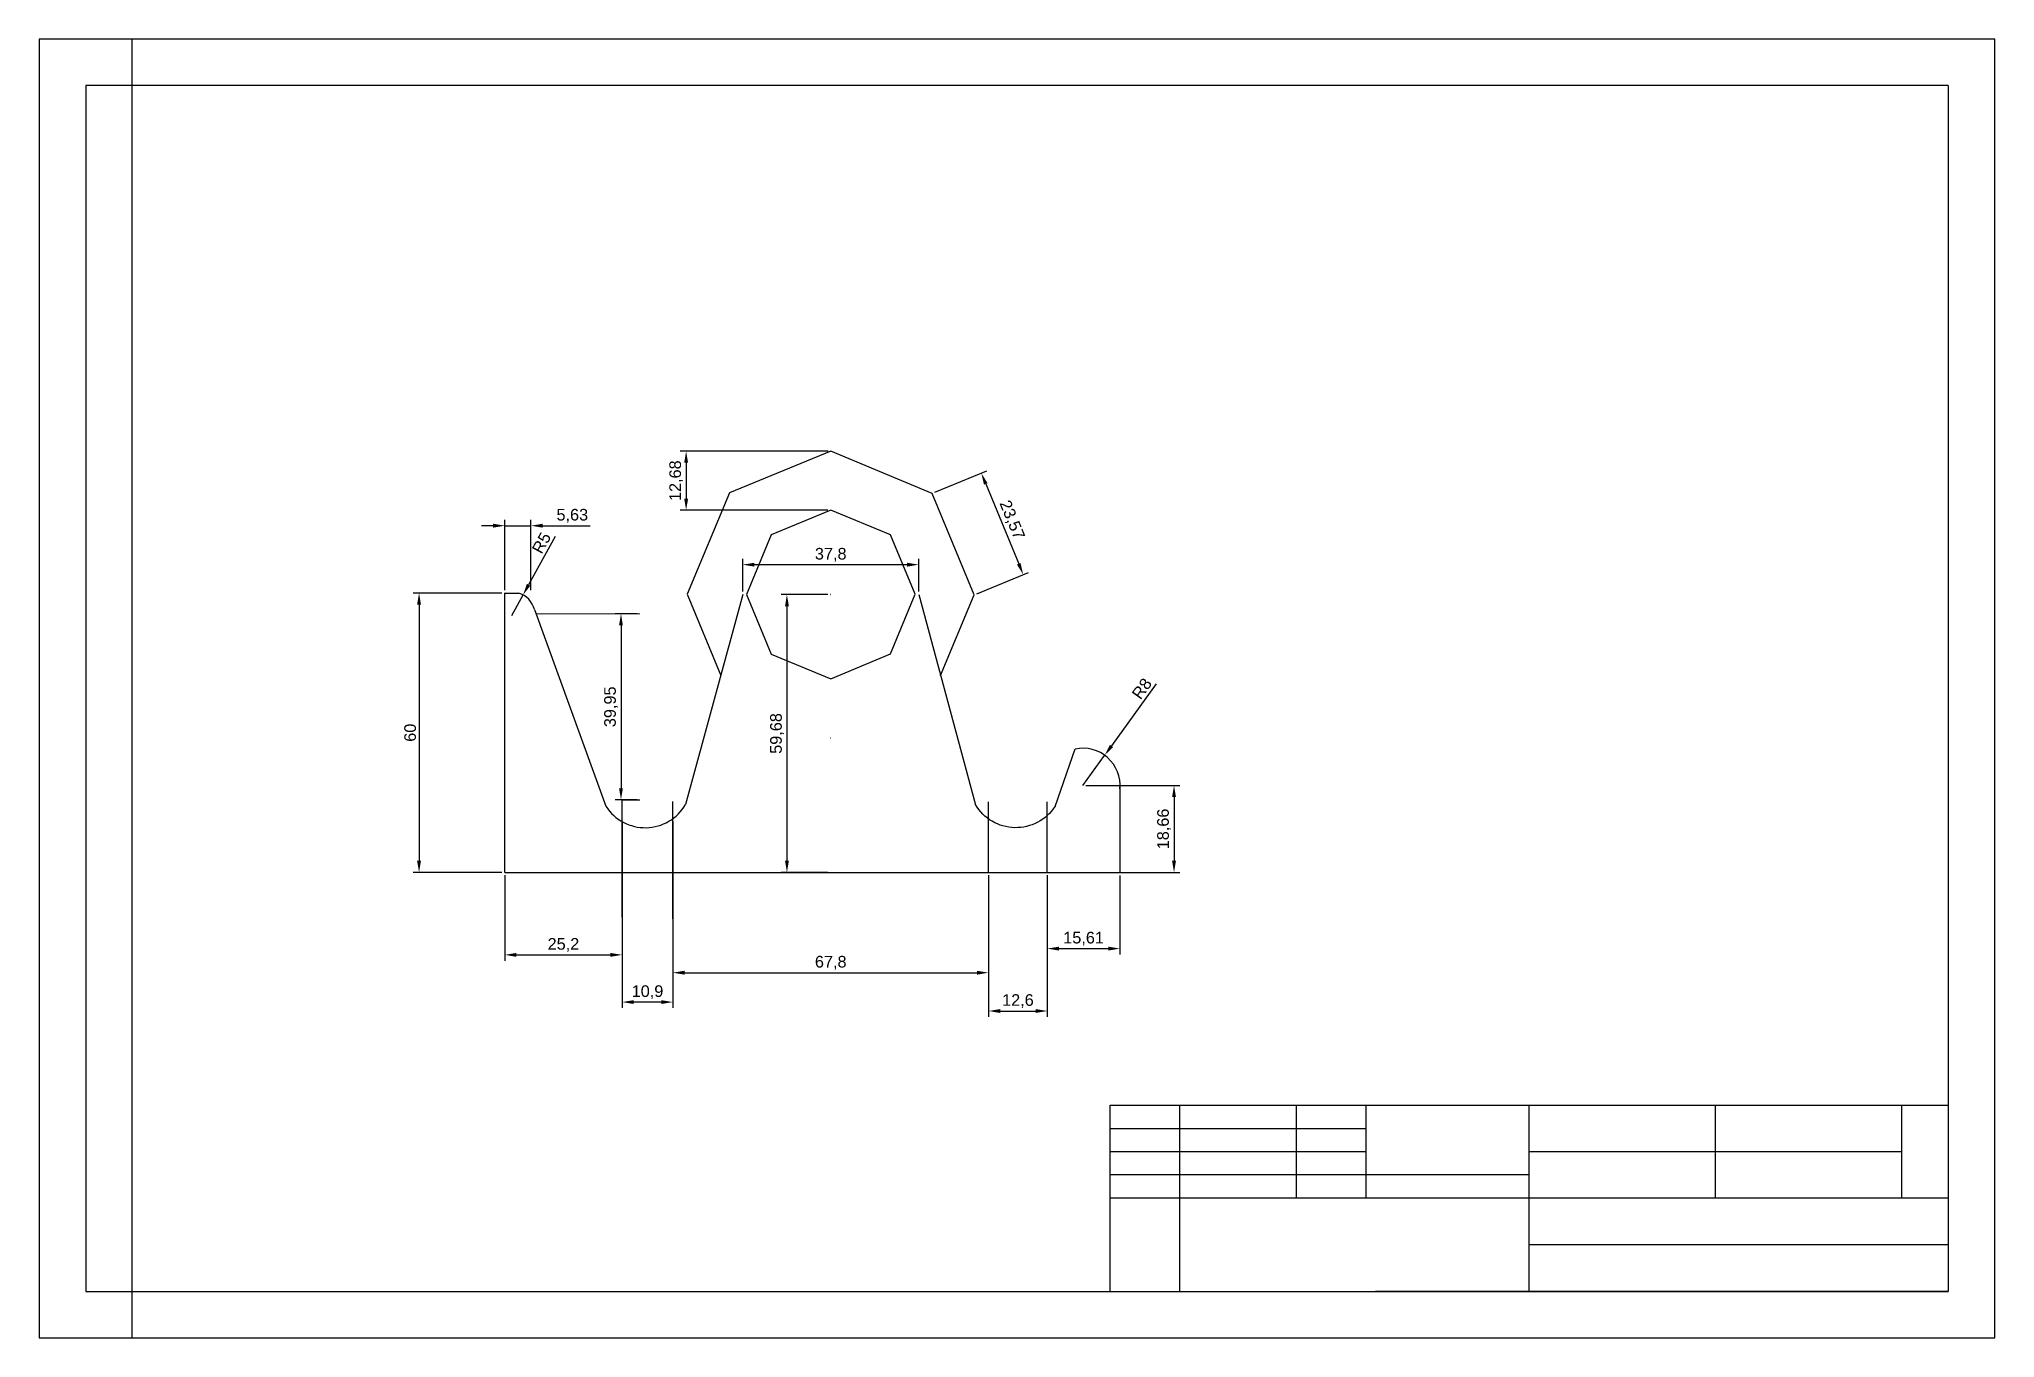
# Model space of a CAD drawing. Header units: millimetres. Extents: x 0 to 420, y 0 to 279.
import ezdxf

# ---------------------------------------------------------------- set-up
doc = ezdxf.new("R2010")
doc.units = ezdxf.units.MM
doc.layers.add('Cote', color=7, linetype='Continuous', lineweight=18, true_color=0x05c1ff)
doc.styles.get("Standard").update_dxf_attribs({"font": 'arial.ttf'})
doc.dimstyles.new('ISO-25', dxfattribs={"dimtxt": 2.5, "dimasz": 2.5, "dimexe": 1.25, "dimexo": 0.625, "dimtad": 1, "dimtxsty": 'Standard', "dimcen": 2.5, "dimadec": 0, "dimazin": 0, "dimtfac": 1, "dimtmove": 0, "dimatfit": 3, "dimfxl": 1, "dimarcsym": 0})

# ---------------------------------------------------------------- blocks, each defined once
blk = doc.blocks.new('*D2')
at = {"layer": 'Cote', "color": 0, "lineweight": -2, "transparency": 16777216}
for p, q in [((99.38, 160), (80.34, 160)), ((81.59, 157.5), (81.59, 102.5)), ((99.38, 100), (80.34, 100))]:
    blk.add_line(p, q, dxfattribs=at)
at = {"layer": 'Cote', "color": 0, "transparency": 16777216}
for points in [[(81.17, 157.5), (82.01, 157.5), (81.59, 160)], [(81.17, 102.5), (82.01, 102.5), (81.59, 100)]]:
    blk.add_solid(points, dxfattribs=at)
at = {"layer": 'Defpoints', "color": 0, "transparency": 16777216}
for p in [(100, 160), (81.59, 100), (100, 100)]:
    blk.add_point(p, dxfattribs=at)
at = {"layer": 'Cote', "color": 0, "transparency": 16777216, "insert": (79.69, 130), "char_height": 2.5, "attachment_point": 5, "rotation": 90}
blk.add_mtext('60', dxfattribs=at)
blk = doc.blocks.new('*D3')
at = {"layer": 'Cote', "color": 0, "lineweight": -2, "transparency": 16777216}
for p, q in [((110.82, 172.18), (105.12, 161.78)), ((101.52, 155.2), (103.92, 159.59))]:
    blk.add_line(p, q, dxfattribs=at)
at = {"layer": 'Cote', "color": 0, "transparency": 16777216}
blk.add_solid([(104.76, 161.98), (105.49, 161.58), (103.92, 159.59)], dxfattribs=at)
at = {"layer": 'Defpoints', "color": 0, "transparency": 16777216}
for p in [(103.92, 159.59), (101.52, 155.2)]:
    blk.add_point(p, dxfattribs=at)
at = {"layer": 'Cote', "color": 0, "transparency": 16777216, "insert": (107.89, 170.77), "char_height": 2.5, "attachment_point": 5, "rotation": 61.2605}
blk.add_mtext('R5', dxfattribs=at)
blk = doc.blocks.new('*D4')
at = {"layer": 'Cote', "color": 0, "lineweight": -2, "transparency": 16777216}
for p, q in [((128.41, 155.55), (123.71, 155.55)), ((124.96, 153.05), (124.96, 118.09)), ((128.41, 115.59), (123.71, 115.59))]:
    blk.add_line(p, q, dxfattribs=at)
at = {"layer": 'Cote', "color": 0, "transparency": 16777216}
for points in [[(124.54, 153.05), (125.37, 153.05), (124.96, 155.55)], [(124.54, 118.09), (125.37, 118.09), (124.96, 115.59)]]:
    blk.add_solid(points, dxfattribs=at)
at = {"layer": 'Defpoints', "color": 0, "transparency": 16777216}
for p in [(129.03, 155.55), (124.96, 115.59), (129.03, 115.59)]:
    blk.add_point(p, dxfattribs=at)
at = {"layer": 'Cote', "color": 0, "transparency": 16777216, "insert": (122.83, 135.57), "char_height": 2.5, "attachment_point": 5, "rotation": 90}
blk.add_mtext('39,95', dxfattribs=at)
blk = doc.blocks.new('*D5')
at = {"layer": 'Cote', "color": 0, "lineweight": -2, "transparency": 16777216}
for p, q in [((97.5, 174.47), (95, 174.47)), ((100, 160.59), (100, 175.72)), ((100, 174.47), (105.63, 174.47)), ((105.63, 160.59), (105.63, 175.72)), ((108.13, 174.47), (118.37, 174.47))]:
    blk.add_line(p, q, dxfattribs=at)
at = {"layer": 'Cote', "color": 0, "transparency": 16777216}
for points in [[(97.5, 174.89), (97.5, 174.05), (100, 174.47)], [(108.13, 174.89), (108.13, 174.05), (105.63, 174.47)]]:
    blk.add_solid(points, dxfattribs=at)
at = {"layer": 'Defpoints', "color": 0, "transparency": 16777216}
for p in [(105.63, 174.47), (100, 159.97), (105.63, 159.97)]:
    blk.add_point(p, dxfattribs=at)
at = {"layer": 'Cote', "color": 0, "transparency": 16777216, "insert": (114.5, 176.6), "char_height": 2.5, "attachment_point": 5}
blk.add_mtext('5,63', dxfattribs=at)
blk = doc.blocks.new('*D6')
at = {"layer": 'Cote', "color": 0, "lineweight": -2, "transparency": 16777216}
for p, q in [((125.2, 110.91), (125.2, 70.89)), ((136.1, 110.91), (136.1, 70.89)), ((133.6, 72.14), (127.7, 72.14))]:
    blk.add_line(p, q, dxfattribs=at)
at = {"layer": 'Cote', "color": 0, "transparency": 16777216}
for points in [[(127.7, 72.55), (127.7, 71.72), (125.2, 72.14)], [(133.6, 72.55), (133.6, 71.72), (136.1, 72.14)]]:
    blk.add_solid(points, dxfattribs=at)
at = {"layer": 'Defpoints', "color": 0, "transparency": 16777216}
for p in [(125.2, 111.54), (136.1, 111.54), (125.2, 72.14)]:
    blk.add_point(p, dxfattribs=at)
at = {"layer": 'Cote', "color": 0, "transparency": 16777216, "insert": (130.65, 74.26), "char_height": 2.5, "attachment_point": 5}
blk.add_mtext('10,9', dxfattribs=at)
blk = doc.blocks.new('*D7')
at = {"layer": 'Cote', "color": 0, "lineweight": -2, "transparency": 16777216}
for p, q in [((100, 99.38), (100, 81.03)), ((125.2, 99.38), (125.2, 81.03)), ((102.5, 82.28), (122.7, 82.28))]:
    blk.add_line(p, q, dxfattribs=at)
at = {"layer": 'Cote', "color": 0, "transparency": 16777216}
for points in [[(102.5, 82.69), (102.5, 81.86), (100, 82.28)], [(122.7, 82.69), (122.7, 81.86), (125.2, 82.28)]]:
    blk.add_solid(points, dxfattribs=at)
at = {"layer": 'Defpoints', "color": 0, "transparency": 16777216}
for p in [(100, 100), (125.2, 100), (125.2, 82.28)]:
    blk.add_point(p, dxfattribs=at)
at = {"layer": 'Cote', "color": 0, "transparency": 16777216, "insert": (112.6, 84.41), "char_height": 2.5, "attachment_point": 5}
blk.add_mtext('25,2', dxfattribs=at)
blk = doc.blocks.new('*D8')
at = {"layer": 'Cote', "color": 0, "lineweight": -2, "transparency": 16777216}
for p, q in [((203.9, 99.38), (203.9, 68.97)), ((216.5, 99.38), (216.5, 68.97)), ((206.4, 70.22), (214, 70.22))]:
    blk.add_line(p, q, dxfattribs=at)
at = {"layer": 'Cote', "color": 0, "transparency": 16777216}
for points in [[(206.4, 70.64), (206.4, 69.8), (203.9, 70.22)], [(214, 70.64), (214, 69.8), (216.5, 70.22)]]:
    blk.add_solid(points, dxfattribs=at)
at = {"layer": 'Defpoints', "color": 0, "transparency": 16777216}
for p in [(203.9, 100), (216.5, 100), (216.5, 70.22)]:
    blk.add_point(p, dxfattribs=at)
at = {"layer": 'Cote', "color": 0, "transparency": 16777216, "insert": (210.2, 72.35), "char_height": 2.5, "attachment_point": 5}
blk.add_mtext('12,6', dxfattribs=at)
blk = doc.blocks.new('*D9')
at = {"layer": 'Cote', "color": 0, "lineweight": -2, "transparency": 16777216}
for p, q in [((151.1, 160.32), (151.1, 167.35)), ((186.4, 166.1), (153.6, 166.1)), ((188.9, 160.32), (188.9, 167.35))]:
    blk.add_line(p, q, dxfattribs=at)
at = {"layer": 'Cote', "color": 0, "transparency": 16777216}
for points in [[(153.6, 166.51), (153.6, 165.68), (151.1, 166.1)], [(186.4, 166.51), (186.4, 165.68), (188.9, 166.1)]]:
    blk.add_solid(points, dxfattribs=at)
at = {"layer": 'Defpoints', "color": 0, "transparency": 16777216}
for p in [(151.1, 166.1), (151.1, 159.7), (188.9, 159.7)]:
    blk.add_point(p, dxfattribs=at)
at = {"layer": 'Cote', "color": 0, "transparency": 16777216, "insert": (170, 168.22), "char_height": 2.5, "attachment_point": 5}
blk.add_mtext('37,8', dxfattribs=at)
blk = doc.blocks.new('*D10')
at = {"layer": 'Cote', "color": 0, "lineweight": -2, "transparency": 16777216}
for p, q in [((136.1, 89.37), (136.1, 77.2)), ((203.9, 89.37), (203.9, 77.2)), ((138.6, 78.45), (201.4, 78.45))]:
    blk.add_line(p, q, dxfattribs=at)
at = {"layer": 'Cote', "color": 0, "transparency": 16777216}
for points in [[(138.6, 78.87), (138.6, 78.03), (136.1, 78.45)], [(201.4, 78.87), (201.4, 78.03), (203.9, 78.45)]]:
    blk.add_solid(points, dxfattribs=at)
at = {"layer": 'Defpoints', "color": 0, "transparency": 16777216}
for p in [(136.1, 90), (203.9, 90), (203.9, 78.45)]:
    blk.add_point(p, dxfattribs=at)
at = {"layer": 'Cote', "color": 0, "transparency": 16777216, "insert": (170, 80.58), "char_height": 2.5, "attachment_point": 5}
blk.add_mtext('67,8', dxfattribs=at)
blk = doc.blocks.new('*D11')
at = {"layer": 'Cote', "color": 0, "lineweight": -2, "transparency": 16777216}
for p, q in [((239.91, 140.5), (230.29, 127.17)), ((224.14, 118.66), (228.82, 125.14))]:
    blk.add_line(p, q, dxfattribs=at)
at = {"layer": 'Cote', "color": 0, "transparency": 16777216}
blk.add_solid([(229.95, 127.42), (230.62, 126.93), (228.82, 125.14)], dxfattribs=at)
at = {"layer": 'Defpoints', "color": 0, "transparency": 16777216}
for p in [(228.82, 125.14), (224.14, 118.66)]:
    blk.add_point(p, dxfattribs=at)
at = {"layer": 'Cote', "color": 0, "transparency": 16777216, "insert": (236.82, 139.47), "char_height": 2.5, "attachment_point": 5, "rotation": 54.1818}
blk.add_mtext('R8', dxfattribs=at)
blk = doc.blocks.new('*D12')
at = {"layer": 'Cote', "color": 0, "lineweight": -2, "transparency": 16777216}
for p, q in [((224.77, 118.66), (244.97, 118.66)), ((243.72, 116.16), (243.72, 102.5)), ((224.77, 100), (244.97, 100))]:
    blk.add_line(p, q, dxfattribs=at)
at = {"layer": 'Cote', "color": 0, "transparency": 16777216}
for points in [[(243.3, 116.16), (244.14, 116.16), (243.72, 118.66)], [(243.3, 102.5), (244.14, 102.5), (243.72, 100)]]:
    blk.add_solid(points, dxfattribs=at)
at = {"layer": 'Defpoints', "color": 0, "transparency": 16777216}
for p in [(224.14, 118.66), (224.14, 100), (243.72, 100)]:
    blk.add_point(p, dxfattribs=at)
at = {"layer": 'Cote', "color": 0, "transparency": 16777216, "insert": (241.59, 109.33), "char_height": 2.5, "attachment_point": 5, "rotation": 90}
blk.add_mtext('18,66', dxfattribs=at)
blk = doc.blocks.new('*D13')
at = {"layer": 'Cote', "color": 0, "lineweight": -2, "transparency": 16777216}
for p, q in [((216.5, 99.38), (216.5, 82.38)), ((232.11, 99.3), (232.11, 82.38)), ((219, 83.63), (229.61, 83.63))]:
    blk.add_line(p, q, dxfattribs=at)
at = {"layer": 'Cote', "color": 0, "transparency": 16777216}
for points in [[(219, 84.04), (219, 83.21), (216.5, 83.63)], [(229.61, 84.04), (229.61, 83.21), (232.11, 83.63)]]:
    blk.add_solid(points, dxfattribs=at)
at = {"layer": 'Defpoints', "color": 0, "transparency": 16777216}
for p in [(216.5, 100), (232.11, 99.92), (232.11, 83.63)]:
    blk.add_point(p, dxfattribs=at)
at = {"layer": 'Cote', "color": 0, "transparency": 16777216, "insert": (224.3, 85.75), "char_height": 2.5, "attachment_point": 5}
blk.add_mtext('15,61', dxfattribs=at)
blk = doc.blocks.new('*D14')
at = {"layer": 'Cote', "color": 0, "lineweight": -2, "transparency": 16777216}
for p, q in [((169.37, 159.68), (159.34, 159.68)), ((160.59, 157.18), (160.59, 102.5)), ((169.37, 100), (159.34, 100))]:
    blk.add_line(p, q, dxfattribs=at)
at = {"layer": 'Cote', "color": 0, "transparency": 16777216}
for points in [[(160.18, 157.18), (161.01, 157.18), (160.59, 159.68)], [(160.18, 102.5), (161.01, 102.5), (160.59, 100)]]:
    blk.add_solid(points, dxfattribs=at)
at = {"layer": 'Defpoints', "color": 0, "transparency": 16777216}
for p in [(170, 159.68), (160.59, 100), (170, 100)]:
    blk.add_point(p, dxfattribs=at)
at = {"layer": 'Cote', "color": 0, "transparency": 16777216, "insert": (158.47, 129.84), "char_height": 2.5, "attachment_point": 5, "rotation": 90}
blk.add_mtext('59,68', dxfattribs=at)
blk = doc.blocks.new('*D15')
at = {"layer": 'Cote', "color": 0, "lineweight": -2, "transparency": 16777216}
for p, q in [((192.39, 181.66), (203.5, 186.24)), ((203.29, 183.45), (210.37, 166.28)), ((201.38, 159.87), (212.48, 164.44))]:
    blk.add_line(p, q, dxfattribs=at)
at = {"layer": 'Cote', "color": 0, "transparency": 16777216}
for points in [[(203.68, 183.61), (202.91, 183.29), (202.34, 185.76)], [(210.76, 166.44), (209.99, 166.12), (211.33, 163.97)]]:
    blk.add_solid(points, dxfattribs=at)
at = {"layer": 'Defpoints', "color": 0, "transparency": 16777216}
for p in [(191.81, 181.42), (211.33, 163.97), (200.8, 159.63)]:
    blk.add_point(p, dxfattribs=at)
at = {"layer": 'Cote', "color": 0, "transparency": 16777216, "insert": (208.8, 175.67), "char_height": 2.5, "attachment_point": 5, "rotation": 292.4019}
blk.add_mtext('23,57', dxfattribs=at)
blk = doc.blocks.new('*D16')
at = {"layer": 'Cote', "color": 0, "lineweight": -2, "transparency": 16777216}
for p, q in [((169.43, 190.48), (137.7, 190.48)), ((138.95, 187.98), (138.95, 180.3)), ((169.37, 177.8), (137.7, 177.8))]:
    blk.add_line(p, q, dxfattribs=at)
at = {"layer": 'Cote', "color": 0, "transparency": 16777216}
for points in [[(138.53, 187.98), (139.37, 187.98), (138.95, 190.48)], [(138.53, 180.3), (139.37, 180.3), (138.95, 177.8)]]:
    blk.add_solid(points, dxfattribs=at)
at = {"layer": 'Defpoints', "color": 0, "transparency": 16777216}
for p in [(170.05, 190.48), (138.95, 177.8), (170, 177.8)]:
    blk.add_point(p, dxfattribs=at)
at = {"layer": 'Cote', "color": 0, "transparency": 16777216, "insert": (136.82, 184.14), "char_height": 2.5, "attachment_point": 5, "rotation": 90}
blk.add_mtext('12,68', dxfattribs=at)

msp = doc.modelspace()

# ---------------------------------------------------------------- linework, layer by layer
for p, q in [((20, 0), (20, 279)), ((410, 269), (10, 269)), ((10, 269), (10, 10)), ((410, 269), (410, 10)), ((99.998, 159.985), (102.98, 159.985)), ((100, 100), (100, 160)), ((151.138, 159.682), (138.827, 114.546)), ((170, 159.681), (170, 159.7)), ((188.896, 159.699), (201.072, 114.54)), ((106.359, 156.447), (121.727, 114.191)), ((218.161, 114.158), (222.478, 126.53)), ((232.109, 119.332), (232.109, 99.921)), ((125.199, 115.593), (129.032, 115.593)), ((125.2, 90.391), (125.2, 115.593)), ((136.1, 89.996), (136.1, 115.196)), ((203.9, 100), (203.9, 115.185)), ((216.5, 100), (216.5, 115.126)), ((100, 100), (232.109, 100)), ((230, 10), (230, 50)), ((230, 50), (410, 50)), ((245, 30), (245, 50)), ((270, 30), (270, 50)), ((285, 30), (285, 50)), ((320, 10), (320, 50)), ((360, 30), (360, 50)), ((400, 30), (400, 50)), ((230, 45), (285, 45)), ((285, 40), (230, 40)), ((400, 40), (320, 40)), ((320, 35), (230, 35)), ((410, 30), (230, 30)), ((245, 10), (245, 30)), ((410, 20), (320, 20)), ((10, 10), (410, 10)), ((410, 10), (287, 10))]:
    msp.add_line(p, q)
for points in [[(0, 0), (420, 0), (420, 279), (0, 279)], [(182.829, 146.926), (188.115, 159.729), (182.8, 172.519), (169.998, 177.805), (157.207, 172.49), (151.921, 159.688), (157.236, 146.897), (170.039, 141.611)], [(169.982, 159.692), (169.998, 159.68), (170.016, 159.688), (170.018, 159.708), (170.002, 159.72), (169.984, 159.712)]]:
    msp.add_lwpolyline(points, close=True)
for points in [[(193.587, 142.3), (200.799, 159.627), (191.815, 181.423), (170.051, 190.481), (148.255, 181.497), (139.197, 159.733), (146.391, 142.279)], [(169.945, 128.879), (170, 128.901)]]:
    msp.add_lwpolyline(points)
for points in [[(121.727, 114.191, 0.5581758), (138.83, 114.555)], [(218.171, 114.191, -0.5581758), (201.068, 114.555)]]:
    msp.add_lwpolyline(points, format="xyb")
for centre, radius, start, end in [((101.516, 155.204), 5, 107.02936, 107.6509), ((101.516, 155.204), 5, 14.38963, 72.97064), ((224.141, 118.658), 8, 354.85787, 102.133)]:
    msp.add_arc(centre, radius, start, end)
at = {"layer": 'Cote'}
msp.add_line((106.694, 155.546), (129.034, 155.546), dxfattribs=at)

# ---------------------------------------------------------------- dimensions: what is measured, and where the dimension line sits
for base, p1, p2, picture, middle in [((138.95, 177.805), (170.051, 190.481), (169.998, 177.805), '*D16', (136.822, 184.143)), ((81.59, 100), (100, 160), (100, 100), '*D2', (79.688, 130)), ((160.593, 100), (169.998, 159.68), (169.998, 100), '*D14', (158.465, 129.84)), ((124.958, 115.593), (129.034, 155.546), (129.032, 115.593), '*D4', (122.83, 135.569)), ((243.72, 100), (224.141, 118.658), (224.141, 100), '*D12', (241.593, 109.329))]:
    dim = msp.add_linear_dim(base=base, p1=p1, p2=p2, angle=90, dimstyle='ISO-25', dxfattribs=at)
    dim.commit()
    dim.dimension.update_dxf_attribs({"geometry": picture, "text_midpoint": middle})
dim = msp.add_aligned_dim(p1=(191.815, 181.423), p2=(200.799, 159.627), distance=11.386, dimstyle='ISO-25', dxfattribs=at)
dim.commit()
dim.dimension.update_dxf_attribs({"geometry": '*D15', "text_midpoint": (208.8, 175.675)})
for base, p1, p2, picture, middle in [((105.63, 174.47), (100, 159.969), (105.63, 159.969), '*D5', (114.502, 176.597)), ((151.1, 166.097), (188.9, 159.7), (151.1, 159.7), '*D9', (170, 168.224)), ((125.2, 72.135), (136.1, 111.537), (125.2, 111.537), '*D6', (130.65, 74.263)), ((125.2, 82.278), (100, 100), (125.2, 100), '*D7', (112.6, 84.405)), ((216.5, 70.222), (203.9, 100), (216.5, 100), '*D8', (210.2, 72.349)), ((232.109, 83.626), (216.5, 100), (232.109, 99.921), '*D13', (224.304, 85.753)), ((203.9, 78.45), (136.1, 89.996), (203.9, 89.996), '*D10', (170, 80.578))]:
    dim = msp.add_linear_dim(base=base, p1=p1, p2=p2, dimstyle='ISO-25', dxfattribs=at)
    dim.commit()
    dim.dimension.update_dxf_attribs({"geometry": picture, "text_midpoint": middle})
for center, mpoint, picture, middle in [((101.516, 155.204), (103.92, 159.588), '*D3', (109.551, 169.856)), ((224.141, 118.658), (228.823, 125.145), '*D11', (238.358, 138.357))]:
    dim = msp.add_radius_dim(center=center, mpoint=mpoint, dimstyle='ISO-25', dxfattribs=at)
    dim.commit()
    dim.dimension.update_dxf_attribs({"geometry": picture, "text_midpoint": middle, "dimtype": 164})

doc.saveas('drawing.dxf')
